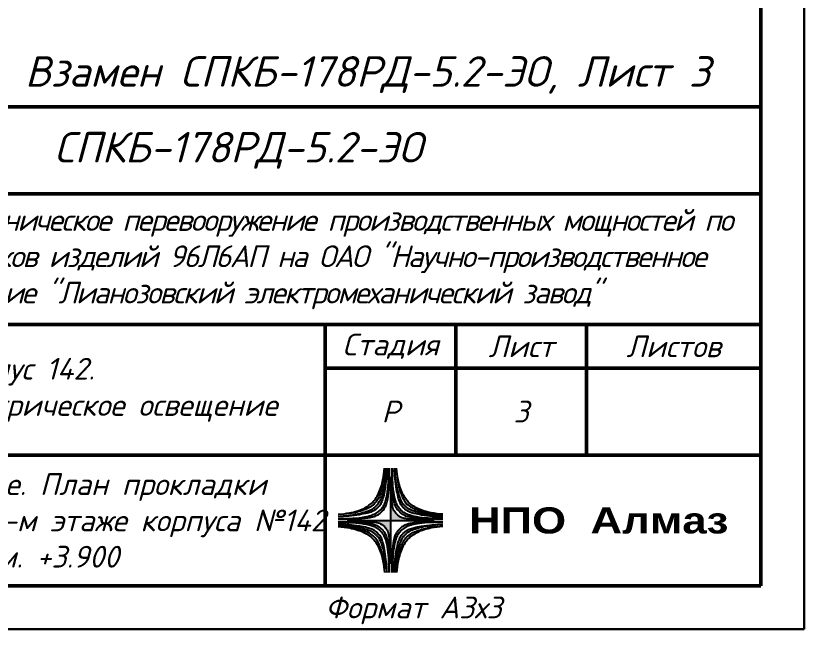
# Model space of a CAD drawing. Header units: millimetres. Extents: x 0 to 1286, y 0 to 420.
# Drawn here: x 800.5 to 891, y 0 to 70.5 of the extents above; entities that cross this region are included whole.
import ezdxf
from ezdxf.enums import TextEntityAlignment as Align

# ---------------------------------------------------------------- set-up
doc = ezdxf.new("R2010")
doc.units = ezdxf.units.MM
doc.layers.add('Рамка', color=7, linetype='Continuous')
doc.layers.add('СПКБ-0000-000-ЭО#000$0$Рамка', color=7, linetype='Continuous')
doc.styles.add('2.5', font='isocpeui.ttf')
doc.styles.add('3.5', font='isocpeui.ttf', dxfattribs={"height": 3.5})
doc.styles.add('СПКБ-0000-000-ЭО#000$0$2.5', font='isocpeui.ttf', dxfattribs={"height": 2.5})
doc.styles.add('СПКБ-0000-000-ЭО#000$0$3.5', font='isocpeui.ttf', dxfattribs={"height": 3.5})
doc.styles.add('СПКБ-0000-000-ЭО#000$0$Логотип', font='', dxfattribs={"width": 1.2, "height": 3})
doc.styles.get('СПКБ-0000-000-ЭО#000$0$Логотип').set_extended_font_data('Arial', bold=True)

# ---------------------------------------------------------------- blocks, each defined once
blk = doc.blocks.new('СПКБ-0000-000-ЭО#000$0$Логотип')
at = {"layer": 'СПКБ-0000-000-ЭО#000$0$Рамка', "true_color": 0x32849c}
h = blk.add_hatch(color=145, dxfattribs=at)
h.dxf.hatch_style = 1
edge = h.paths.add_edge_path()
edge.add_spline(control_points=[(-36.5, 7.7), (-37.399, 7.716), (-38.465, 7.734), (-39.648, 7.908), (-40.044, 8.004), (-40.421, 8.119), (-40.922, 8.341), (-41.169, 8.563), (-41.31, 8.69)], knot_values=[0, 0, 0, 0, 2.692487, 3.193421, 3.582503, 3.919856, 4.390182, 5.022005, 5.022005, 5.022005, 5.022005], degree=3, periodic=0)
edge.add_spline(control_points=[(-41.31, 8.69), (-41.437, 8.831), (-41.659, 9.078), (-41.881, 9.579), (-41.996, 9.956), (-42.092, 10.352), (-42.266, 11.535), (-42.284, 12.601), (-42.3, 13.5)], knot_values=[5.022005, 5.022005, 5.022005, 5.022005, 5.653828, 6.124154, 6.461507, 6.850589, 7.351523, 10.04401, 10.04401, 10.04401, 10.04401], degree=3, periodic=0)
edge.add_line((-42.3, 13.5), (-42.35, 13.5))
edge.add_spline(control_points=[(-42.35, 13.5), (-42.346, 12.669), (-42.342, 11.576), (-42.229, 10.31), (-42.155, 9.767), (-42.049, 9.41), (-41.933, 9.109), (-41.762, 8.799), (-41.581, 8.608), (-41.489, 8.511)], knot_values=[5.180019, 5.180019, 5.180019, 5.180019, 7.669632, 8.457372, 8.993201, 9.310455, 9.571379, 9.961256, 10.360039, 10.360039, 10.360039, 10.360039], degree=3, periodic=0)
edge.add_spline(control_points=[(-41.489, 8.511), (-41.392, 8.419), (-41.201, 8.238), (-40.891, 8.067), (-40.59, 7.951), (-40.233, 7.845), (-39.69, 7.771), (-38.424, 7.658), (-37.331, 7.654), (-36.5, 7.65)], knot_values=[0, 0, 0, 0, 0.398783, 0.788659, 1.049584, 1.366838, 1.902667, 2.690407, 5.180019, 5.180019, 5.180019, 5.180019], degree=3, periodic=0)
edge.add_line((-36.5, 7.65), (-36.5, 7.7))
edge = h.paths.add_edge_path()
edge.add_spline(control_points=[(-36.5, 7.955), (-36.881, 7.99), (-37.624, 8.057), (-38.671, 8.227), (-39.587, 8.473), (-40.167, 8.664), (-40.605, 8.935), (-40.761, 9.083), (-40.841, 9.159)], knot_values=[0, 0, 0, 0, 1.145025, 2.238234, 3.194043, 3.922231, 4.24306, 4.580655, 4.580655, 4.580655, 4.580655], degree=3, periodic=0)
edge.add_spline(control_points=[(-40.841, 9.159), (-40.917, 9.239), (-41.065, 9.395), (-41.336, 9.833), (-41.527, 10.413), (-41.773, 11.329), (-41.943, 12.376), (-42.01, 13.119), (-42.045, 13.5)], knot_values=[4.580655, 4.580655, 4.580655, 4.580655, 4.91825, 5.239079, 5.967266, 6.923076, 8.016285, 9.16131, 9.16131, 9.16131, 9.16131], degree=3, periodic=0)
edge.add_line((-42.045, 13.5), (-42.097, 13.5))
edge.add_spline(control_points=[(-42.097, 13.5), (-42.07, 13.091), (-42.017, 12.272), (-41.87, 11.164), (-41.697, 10.278), (-41.516, 9.677), (-41.301, 9.258), (-41.114, 9.06), (-41.03, 8.97)], knot_values=[0, 0, 0, 0, 1.229285, 2.458396, 3.36183, 3.915168, 4.366692, 4.737194, 4.737194, 4.737194, 4.737194], degree=3, periodic=0)
edge.add_spline(control_points=[(-41.03, 8.97), (-40.94, 8.886), (-40.742, 8.699), (-40.323, 8.484), (-39.722, 8.303), (-38.836, 8.13), (-37.728, 7.983), (-36.909, 7.93), (-36.5, 7.903)], knot_values=[4.737194, 4.737194, 4.737194, 4.737194, 5.107697, 5.559221, 6.112559, 7.015993, 8.245104, 9.474389, 9.474389, 9.474389, 9.474389], degree=3, periodic=0)
edge.add_line((-36.5, 7.903), (-36.5, 7.955))
edge = h.paths.add_edge_path(flags=17)
edge.add_spline(control_points=[(-36.5, 8.2), (-36.943, 8.242), (-37.666, 8.312), (-38.651, 8.567), (-39.375, 8.832), (-40.003, 9.199), (-40.3, 9.454), (-40.432, 9.568)], knot_values=[0, 0, 0, 0, 1.336829, 2.180694, 3.019456, 3.69807, 4.239508, 4.239508, 4.239508, 4.239508], degree=3, periodic=0)
edge.add_spline(control_points=[(-40.432, 9.568), (-40.546, 9.7), (-40.801, 9.997), (-41.168, 10.625), (-41.433, 11.349), (-41.688, 12.334), (-41.758, 13.057), (-41.8, 13.5)], knot_values=[4.239508, 4.239508, 4.239508, 4.239508, 4.780945, 5.45956, 6.298322, 7.142187, 8.479016, 8.479016, 8.479016, 8.479016], degree=3, periodic=0)
edge.add_line((-41.8, 13.5), (-41.85, 13.5))
edge.add_spline(control_points=[(-41.85, 13.5), (-41.813, 13.048), (-41.753, 12.317), (-41.554, 11.338), (-41.318, 10.578), (-41.074, 9.923), (-40.767, 9.559), (-40.618, 9.382)], knot_values=[0, 0, 0, 0, 1.355624, 2.193002, 3.013267, 3.71156, 4.372517, 4.372517, 4.372517, 4.372517], degree=3, periodic=0)
edge.add_spline(control_points=[(-40.618, 9.382), (-40.441, 9.233), (-40.077, 8.926), (-39.422, 8.682), (-38.662, 8.446), (-37.683, 8.247), (-36.952, 8.187), (-36.5, 8.15)], knot_values=[4.372517, 4.372517, 4.372517, 4.372517, 5.033475, 5.731768, 6.552033, 7.389411, 8.745035, 8.745035, 8.745035, 8.745035], degree=3, periodic=0)
edge.add_line((-36.5, 8.15), (-36.5, 8.2))
edge = h.paths.add_edge_path()
edge.add_spline(control_points=[(-41.31, 6.31), (-41.169, 6.437), (-40.922, 6.659), (-40.421, 6.881), (-40.044, 6.996), (-39.648, 7.092), (-38.465, 7.266), (-37.399, 7.284), (-36.5, 7.3)], knot_values=[0, 0, 0, 0, 0.631823, 1.102149, 1.439502, 1.828584, 2.329518, 5.022005, 5.022005, 5.022005, 5.022005], degree=3, periodic=0)
edge.add_line((-36.5, 7.3), (-36.5, 7.35))
edge.add_spline(control_points=[(-36.5, 7.35), (-37.331, 7.346), (-38.424, 7.342), (-39.69, 7.229), (-40.233, 7.155), (-40.59, 7.049), (-40.891, 6.933), (-41.201, 6.762), (-41.392, 6.581), (-41.489, 6.489)], knot_values=[0, 0, 0, 0, 2.489612, 3.277353, 3.813181, 4.130435, 4.39136, 4.781236, 5.180019, 5.180019, 5.180019, 5.180019], degree=3, periodic=0)
edge.add_spline(control_points=[(-41.489, 6.489), (-41.581, 6.392), (-41.762, 6.201), (-41.933, 5.891), (-42.049, 5.59), (-42.155, 5.233), (-42.229, 4.69), (-42.342, 3.424), (-42.346, 2.331), (-42.35, 1.5)], knot_values=[5.180019, 5.180019, 5.180019, 5.180019, 5.578802, 5.968679, 6.229603, 6.546857, 7.082686, 7.870426, 10.360039, 10.360039, 10.360039, 10.360039], degree=3, periodic=0)
edge.add_line((-42.35, 1.5), (-42.3, 1.5))
edge.add_spline(control_points=[(-42.3, 1.5), (-42.284, 2.399), (-42.266, 3.465), (-42.092, 4.648), (-41.996, 5.044), (-41.881, 5.421), (-41.659, 5.922), (-41.437, 6.169), (-41.31, 6.31)], knot_values=[5.022005, 5.022005, 5.022005, 5.022005, 7.714492, 8.215426, 8.604508, 8.941862, 9.412188, 10.04401, 10.04401, 10.04401, 10.04401], degree=3, periodic=0)
edge = h.paths.add_edge_path()
edge.add_spline(control_points=[(-40.841, 5.841), (-40.761, 5.917), (-40.605, 6.065), (-40.167, 6.336), (-39.587, 6.527), (-38.671, 6.773), (-37.624, 6.943), (-36.881, 7.01), (-36.5, 7.045)], knot_values=[0, 0, 0, 0, 0.337595, 0.658424, 1.386611, 2.342421, 3.43563, 4.580655, 4.580655, 4.580655, 4.580655], degree=3, periodic=0)
edge.add_line((-36.5, 7.045), (-36.5, 7.097))
edge.add_spline(control_points=[(-36.5, 7.097), (-36.909, 7.07), (-37.728, 7.017), (-38.836, 6.87), (-39.722, 6.697), (-40.323, 6.516), (-40.742, 6.301), (-40.94, 6.114), (-41.03, 6.03)], knot_values=[4.737194, 4.737194, 4.737194, 4.737194, 5.96648, 7.195591, 8.099025, 8.652362, 9.103886, 9.474389, 9.474389, 9.474389, 9.474389], degree=3, periodic=0)
edge.add_spline(control_points=[(-41.03, 6.03), (-41.114, 5.94), (-41.301, 5.742), (-41.516, 5.323), (-41.697, 4.722), (-41.87, 3.836), (-42.017, 2.728), (-42.07, 1.909), (-42.097, 1.5)], knot_values=[0, 0, 0, 0, 0.370503, 0.822027, 1.375364, 2.278798, 3.507909, 4.737194, 4.737194, 4.737194, 4.737194], degree=3, periodic=0)
edge.add_line((-42.097, 1.5), (-42.045, 1.5))
edge.add_spline(control_points=[(-42.045, 1.5), (-42.01, 1.881), (-41.943, 2.624), (-41.773, 3.671), (-41.527, 4.587), (-41.336, 5.167), (-41.065, 5.605), (-40.917, 5.761), (-40.841, 5.841)], knot_values=[4.580655, 4.580655, 4.580655, 4.580655, 5.72568, 6.818889, 7.774698, 8.502886, 8.823715, 9.16131, 9.16131, 9.16131, 9.16131], degree=3, periodic=0)
edge = h.paths.add_edge_path(flags=17)
edge.add_spline(control_points=[(-40.432, 5.432), (-40.3, 5.546), (-40.003, 5.801), (-39.375, 6.168), (-38.651, 6.433), (-37.666, 6.688), (-36.943, 6.758), (-36.5, 6.8)], knot_values=[0, 0, 0, 0, 0.541437, 1.220052, 2.058814, 2.902679, 4.239508, 4.239508, 4.239508, 4.239508], degree=3, periodic=0)
edge.add_line((-36.5, 6.8), (-36.5, 6.85))
edge.add_spline(control_points=[(-36.5, 6.85), (-36.952, 6.813), (-37.683, 6.753), (-38.662, 6.554), (-39.422, 6.318), (-40.077, 6.074), (-40.441, 5.767), (-40.618, 5.618)], knot_values=[4.372517, 4.372517, 4.372517, 4.372517, 5.728142, 6.565519, 7.385784, 8.084077, 8.745035, 8.745035, 8.745035, 8.745035], degree=3, periodic=0)
edge.add_spline(control_points=[(-40.618, 5.618), (-40.767, 5.441), (-41.074, 5.077), (-41.318, 4.422), (-41.554, 3.662), (-41.753, 2.683), (-41.813, 1.952), (-41.85, 1.5)], knot_values=[0, 0, 0, 0, 0.660958, 1.359251, 2.179516, 3.016893, 4.372517, 4.372517, 4.372517, 4.372517], degree=3, periodic=0)
edge.add_line((-41.85, 1.5), (-41.8, 1.5))
edge.add_spline(control_points=[(-41.8, 1.5), (-41.758, 1.943), (-41.688, 2.666), (-41.433, 3.651), (-41.168, 4.375), (-40.801, 5.003), (-40.546, 5.3), (-40.432, 5.432)], knot_values=[4.239508, 4.239508, 4.239508, 4.239508, 5.576337, 6.420202, 7.258963, 7.937578, 8.479016, 8.479016, 8.479016, 8.479016], degree=3, periodic=0)
edge = h.paths.add_edge_path()
edge.add_spline(control_points=[(-42.65, 1.5), (-42.654, 2.331), (-42.658, 3.424), (-42.771, 4.69), (-42.845, 5.233), (-42.951, 5.59), (-43.067, 5.891), (-43.238, 6.201), (-43.419, 6.392), (-43.511, 6.489)], knot_values=[5.180019, 5.180019, 5.180019, 5.180019, 7.669632, 8.457372, 8.993201, 9.310455, 9.571379, 9.961256, 10.360039, 10.360039, 10.360039, 10.360039], degree=3, periodic=0)
edge.add_spline(control_points=[(-43.511, 6.489), (-43.608, 6.581), (-43.799, 6.762), (-44.109, 6.933), (-44.41, 7.049), (-44.767, 7.155), (-45.31, 7.229), (-46.576, 7.342), (-47.669, 7.346), (-48.5, 7.35)], knot_values=[0, 0, 0, 0, 0.398783, 0.788659, 1.049584, 1.366838, 1.902667, 2.690407, 5.180019, 5.180019, 5.180019, 5.180019], degree=3, periodic=0)
edge.add_line((-48.5, 7.35), (-48.5, 7.3))
edge.add_spline(control_points=[(-48.5, 7.3), (-47.601, 7.284), (-46.535, 7.266), (-45.352, 7.092), (-44.956, 6.996), (-44.579, 6.881), (-44.078, 6.659), (-43.831, 6.437), (-43.69, 6.31)], knot_values=[0, 0, 0, 0, 2.692487, 3.193421, 3.582503, 3.919856, 4.390182, 5.022005, 5.022005, 5.022005, 5.022005], degree=3, periodic=0)
edge.add_spline(control_points=[(-43.69, 6.31), (-43.563, 6.169), (-43.341, 5.922), (-43.119, 5.421), (-43.004, 5.044), (-42.908, 4.648), (-42.734, 3.465), (-42.716, 2.399), (-42.7, 1.5)], knot_values=[5.022005, 5.022005, 5.022005, 5.022005, 5.653828, 6.124154, 6.461507, 6.850589, 7.351523, 10.04401, 10.04401, 10.04401, 10.04401], degree=3, periodic=0)
edge.add_line((-42.7, 1.5), (-42.65, 1.5))
edge = h.paths.add_edge_path(flags=17)
edge.add_spline(control_points=[(-42.903, 1.5), (-42.93, 1.909), (-42.983, 2.728), (-43.13, 3.836), (-43.303, 4.722), (-43.484, 5.323), (-43.699, 5.742), (-43.886, 5.94), (-43.97, 6.03)], knot_values=[0, 0, 0, 0, 1.229285, 2.458396, 3.36183, 3.915168, 4.366692, 4.737194, 4.737194, 4.737194, 4.737194], degree=3, periodic=0)
edge.add_spline(control_points=[(-43.97, 6.03), (-44.06, 6.114), (-44.258, 6.301), (-44.677, 6.516), (-45.278, 6.697), (-46.164, 6.87), (-47.272, 7.017), (-48.091, 7.07), (-48.5, 7.097)], knot_values=[4.737194, 4.737194, 4.737194, 4.737194, 5.107697, 5.559221, 6.112559, 7.015993, 8.245104, 9.474389, 9.474389, 9.474389, 9.474389], degree=3, periodic=0)
edge.add_line((-48.5, 7.097), (-48.5, 7.045))
edge.add_spline(control_points=[(-48.5, 7.045), (-48.119, 7.01), (-47.376, 6.943), (-46.329, 6.773), (-45.413, 6.527), (-44.833, 6.336), (-44.395, 6.065), (-44.239, 5.917), (-44.159, 5.841)], knot_values=[0, 0, 0, 0, 1.145025, 2.238234, 3.194043, 3.922231, 4.24306, 4.580655, 4.580655, 4.580655, 4.580655], degree=3, periodic=0)
edge.add_spline(control_points=[(-44.159, 5.841), (-44.083, 5.761), (-43.935, 5.605), (-43.664, 5.167), (-43.473, 4.587), (-43.227, 3.671), (-43.057, 2.624), (-42.99, 1.881), (-42.955, 1.5)], knot_values=[4.580655, 4.580655, 4.580655, 4.580655, 4.91825, 5.239079, 5.967266, 6.923076, 8.016285, 9.16131, 9.16131, 9.16131, 9.16131], degree=3, periodic=0)
edge.add_line((-42.955, 1.5), (-42.903, 1.5))
edge = h.paths.add_edge_path()
edge.add_spline(control_points=[(-44.382, 5.618), (-44.559, 5.767), (-44.923, 6.074), (-45.578, 6.318), (-46.338, 6.554), (-47.317, 6.753), (-48.048, 6.813), (-48.5, 6.85)], knot_values=[4.372517, 4.372517, 4.372517, 4.372517, 5.033475, 5.731768, 6.552033, 7.389411, 8.745035, 8.745035, 8.745035, 8.745035], degree=3, periodic=0)
edge.add_line((-48.5, 6.85), (-48.5, 6.8))
edge.add_spline(control_points=[(-48.5, 6.8), (-48.057, 6.758), (-47.334, 6.688), (-46.349, 6.433), (-45.625, 6.168), (-44.997, 5.801), (-44.7, 5.546), (-44.568, 5.432)], knot_values=[0, 0, 0, 0, 1.336829, 2.180694, 3.019456, 3.69807, 4.239508, 4.239508, 4.239508, 4.239508], degree=3, periodic=0)
edge.add_spline(control_points=[(-44.568, 5.432), (-44.454, 5.3), (-44.199, 5.003), (-43.832, 4.375), (-43.567, 3.651), (-43.312, 2.666), (-43.242, 1.943), (-43.2, 1.5)], knot_values=[4.239508, 4.239508, 4.239508, 4.239508, 4.780945, 5.45956, 6.298322, 7.142187, 8.479016, 8.479016, 8.479016, 8.479016], degree=3, periodic=0)
edge.add_line((-43.2, 1.5), (-43.15, 1.5))
edge.add_spline(control_points=[(-43.15, 1.5), (-43.187, 1.952), (-43.247, 2.683), (-43.446, 3.662), (-43.682, 4.422), (-43.926, 5.077), (-44.233, 5.441), (-44.382, 5.618)], knot_values=[0, 0, 0, 0, 1.355624, 2.193002, 3.013267, 3.71156, 4.372517, 4.372517, 4.372517, 4.372517], degree=3, periodic=0)
edge = h.paths.add_edge_path()
edge.add_spline(control_points=[(-43.511, 8.511), (-43.419, 8.608), (-43.238, 8.799), (-43.067, 9.109), (-42.951, 9.41), (-42.845, 9.767), (-42.771, 10.31), (-42.658, 11.576), (-42.654, 12.669), (-42.65, 13.5)], knot_values=[5.180019, 5.180019, 5.180019, 5.180019, 5.578802, 5.968679, 6.229603, 6.546857, 7.082686, 7.870426, 10.360039, 10.360039, 10.360039, 10.360039], degree=3, periodic=0)
edge.add_line((-42.65, 13.5), (-42.7, 13.5))
edge.add_spline(control_points=[(-42.7, 13.5), (-42.716, 12.601), (-42.734, 11.535), (-42.908, 10.352), (-43.004, 9.956), (-43.119, 9.579), (-43.341, 9.078), (-43.563, 8.831), (-43.69, 8.69)], knot_values=[5.022005, 5.022005, 5.022005, 5.022005, 7.714492, 8.215426, 8.604508, 8.941862, 9.412188, 10.04401, 10.04401, 10.04401, 10.04401], degree=3, periodic=0)
edge.add_spline(control_points=[(-43.69, 8.69), (-43.831, 8.563), (-44.078, 8.341), (-44.579, 8.119), (-44.956, 8.004), (-45.352, 7.908), (-46.535, 7.734), (-47.601, 7.716), (-48.5, 7.7)], knot_values=[0, 0, 0, 0, 0.631823, 1.102149, 1.439502, 1.828584, 2.329518, 5.022005, 5.022005, 5.022005, 5.022005], degree=3, periodic=0)
edge.add_line((-48.5, 7.7), (-48.5, 7.65))
edge.add_spline(control_points=[(-48.5, 7.65), (-47.669, 7.654), (-46.576, 7.658), (-45.31, 7.771), (-44.767, 7.845), (-44.41, 7.951), (-44.109, 8.067), (-43.799, 8.238), (-43.608, 8.419), (-43.511, 8.511)], knot_values=[0, 0, 0, 0, 2.489612, 3.277353, 3.813181, 4.130435, 4.39136, 4.781236, 5.180019, 5.180019, 5.180019, 5.180019], degree=3, periodic=0)
edge = h.paths.add_edge_path(flags=17)
edge.add_spline(control_points=[(-43.97, 8.97), (-43.886, 9.06), (-43.699, 9.258), (-43.484, 9.677), (-43.303, 10.278), (-43.13, 11.164), (-42.983, 12.272), (-42.93, 13.091), (-42.903, 13.5)], knot_values=[0, 0, 0, 0, 0.370503, 0.822027, 1.375364, 2.278798, 3.507909, 4.737194, 4.737194, 4.737194, 4.737194], degree=3, periodic=0)
edge.add_line((-42.903, 13.5), (-42.955, 13.5))
edge.add_spline(control_points=[(-42.955, 13.5), (-42.99, 13.119), (-43.057, 12.376), (-43.227, 11.329), (-43.473, 10.413), (-43.664, 9.833), (-43.935, 9.395), (-44.083, 9.239), (-44.159, 9.159)], knot_values=[4.580655, 4.580655, 4.580655, 4.580655, 5.72568, 6.818889, 7.774698, 8.502886, 8.823715, 9.16131, 9.16131, 9.16131, 9.16131], degree=3, periodic=0)
edge.add_spline(control_points=[(-44.159, 9.159), (-44.239, 9.083), (-44.395, 8.935), (-44.833, 8.664), (-45.413, 8.473), (-46.329, 8.227), (-47.376, 8.057), (-48.119, 7.99), (-48.5, 7.955)], knot_values=[0, 0, 0, 0, 0.337595, 0.658424, 1.386611, 2.342421, 3.43563, 4.580655, 4.580655, 4.580655, 4.580655], degree=3, periodic=0)
edge.add_line((-48.5, 7.955), (-48.5, 7.903))
edge.add_spline(control_points=[(-48.5, 7.903), (-48.091, 7.93), (-47.272, 7.983), (-46.164, 8.13), (-45.278, 8.303), (-44.677, 8.484), (-44.258, 8.699), (-44.06, 8.886), (-43.97, 8.97)], knot_values=[4.737194, 4.737194, 4.737194, 4.737194, 5.96648, 7.195591, 8.099025, 8.652362, 9.103886, 9.474389, 9.474389, 9.474389, 9.474389], degree=3, periodic=0)
edge = h.paths.add_edge_path()
edge.add_spline(control_points=[(-44.382, 9.382), (-44.233, 9.559), (-43.926, 9.923), (-43.682, 10.578), (-43.446, 11.338), (-43.247, 12.317), (-43.187, 13.048), (-43.15, 13.5)], knot_values=[0, 0, 0, 0, 0.660958, 1.359251, 2.179516, 3.016893, 4.372517, 4.372517, 4.372517, 4.372517], degree=3, periodic=0)
edge.add_line((-43.15, 13.5), (-43.2, 13.5))
edge.add_spline(control_points=[(-43.2, 13.5), (-43.242, 13.057), (-43.312, 12.334), (-43.567, 11.349), (-43.832, 10.625), (-44.199, 9.997), (-44.454, 9.7), (-44.568, 9.568)], knot_values=[4.239508, 4.239508, 4.239508, 4.239508, 5.576337, 6.420202, 7.258963, 7.937578, 8.479016, 8.479016, 8.479016, 8.479016], degree=3, periodic=0)
edge.add_spline(control_points=[(-44.568, 9.568), (-44.7, 9.454), (-44.997, 9.199), (-45.625, 8.832), (-46.349, 8.567), (-47.334, 8.312), (-48.057, 8.242), (-48.5, 8.2)], knot_values=[0, 0, 0, 0, 0.541437, 1.220052, 2.058814, 2.902679, 4.239508, 4.239508, 4.239508, 4.239508], degree=3, periodic=0)
edge.add_line((-48.5, 8.2), (-48.5, 8.15))
edge.add_spline(control_points=[(-48.5, 8.15), (-48.048, 8.187), (-47.317, 8.247), (-46.338, 8.446), (-45.578, 8.682), (-44.923, 8.926), (-44.559, 9.233), (-44.382, 9.382)], knot_values=[4.372517, 4.372517, 4.372517, 4.372517, 5.728142, 6.565519, 7.385784, 8.084077, 8.745035, 8.745035, 8.745035, 8.745035], degree=3, periodic=0)
edge = h.paths.add_edge_path()
edge.add_spline(control_points=[(-37.5, 7.5), (-38.471, 7.527), (-39.526, 7.58), (-40.872, 7.705), (-41.31, 7.824), (-41.626, 8.058), (-41.784, 8.216)], knot_values=[0, 0, 0, 0, 2.915049, 3.453492, 3.764387, 4.43184, 4.43184, 4.43184, 4.43184], degree=3, periodic=0)
edge.add_spline(control_points=[(-41.784, 8.216), (-41.942, 8.374), (-42.176, 8.69), (-42.295, 9.128), (-42.42, 10.474), (-42.473, 11.529), (-42.5, 12.5)], knot_values=[4.43184, 4.43184, 4.43184, 4.43184, 5.099294, 5.410189, 5.948632, 8.863681, 8.863681, 8.863681, 8.863681], degree=3, periodic=0)
edge.add_line((-42.5, 12.5), (-42.5, 7.5))
edge.add_line((-42.5, 7.5), (-37.5, 7.5))
edge = h.paths.add_edge_path()
edge.add_line((-42.5, 7.5), (-47.5, 7.5))
edge.add_spline(control_points=[(-47.5, 7.5), (-46.529, 7.473), (-45.474, 7.42), (-44.128, 7.295), (-43.69, 7.176), (-43.374, 6.942), (-43.216, 6.784)], knot_values=[0, 0, 0, 0, 2.915049, 3.453492, 3.764387, 4.43184, 4.43184, 4.43184, 4.43184], degree=3, periodic=0)
edge.add_spline(control_points=[(-43.216, 6.784), (-43.058, 6.626), (-42.824, 6.31), (-42.705, 5.872), (-42.58, 4.526), (-42.527, 3.471), (-42.5, 2.5)], knot_values=[4.43184, 4.43184, 4.43184, 4.43184, 5.099294, 5.410189, 5.948632, 8.863681, 8.863681, 8.863681, 8.863681], degree=3, periodic=0)
edge.add_line((-42.5, 2.5), (-42.5, 7.5))
at = {"layer": 'Defpoints', "color": 145, "true_color": 0x32849c}
for points in [[(-42.5, 12.5), (-42.5, 2.5)], [(-47.5, 7.5), (-37.5, 7.5)]]:
    blk.add_lwpolyline(points, dxfattribs=at)
for points, knots in [([(-48.5, 7.65), (-47.669, 7.654), (-46.576, 7.658), (-45.31, 7.771), (-44.767, 7.845), (-44.41, 7.951), (-44.109, 8.067), (-43.799, 8.238), (-43.608, 8.419), (-43.511, 8.511), (-43.419, 8.608), (-43.238, 8.799), (-43.067, 9.109), (-42.951, 9.41), (-42.845, 9.767), (-42.771, 10.31), (-42.658, 11.576), (-42.654, 12.669), (-42.65, 13.5)], [0, 0, 0, 0, 2.489612, 3.277353, 3.813181, 4.130435, 4.39136, 4.781236, 5.180019, 5.180019, 5.180019, 5.578802, 5.968679, 6.229603, 6.546857, 7.082686, 7.870426, 10.360039, 10.360039, 10.360039, 10.360039]), ([(-48.5, 7.7), (-47.601, 7.716), (-46.535, 7.734), (-45.352, 7.908), (-44.956, 8.004), (-44.579, 8.119), (-44.078, 8.341), (-43.831, 8.563), (-43.69, 8.69), (-43.563, 8.831), (-43.341, 9.078), (-43.119, 9.579), (-43.004, 9.956), (-42.908, 10.352), (-42.734, 11.535), (-42.716, 12.601), (-42.7, 13.5)], [0, 0, 0, 0, 2.692487, 3.193421, 3.582503, 3.919856, 4.390182, 5.022005, 5.022005, 5.022005, 5.653828, 6.124154, 6.461507, 6.850589, 7.351523, 10.04401, 10.04401, 10.04401, 10.04401]), ([(-42.903, 13.5), (-42.93, 13.091), (-42.983, 12.272), (-43.13, 11.164), (-43.303, 10.278), (-43.484, 9.677), (-43.699, 9.258), (-43.886, 9.06), (-43.97, 8.97), (-44.06, 8.886), (-44.258, 8.699), (-44.677, 8.484), (-45.278, 8.303), (-46.164, 8.13), (-47.272, 7.983), (-48.091, 7.93), (-48.5, 7.903)], [0, 0, 0, 0, 1.229285, 2.458396, 3.36183, 3.915168, 4.366692, 4.737194, 4.737194, 4.737194, 5.107697, 5.559221, 6.112559, 7.015993, 8.245104, 9.474389, 9.474389, 9.474389, 9.474389]), ([(-48.5, 7.955), (-48.119, 7.99), (-47.376, 8.057), (-46.329, 8.227), (-45.413, 8.473), (-44.833, 8.664), (-44.395, 8.935), (-44.239, 9.083), (-44.159, 9.159), (-44.083, 9.239), (-43.935, 9.395), (-43.664, 9.833), (-43.473, 10.413), (-43.227, 11.329), (-43.057, 12.376), (-42.99, 13.119), (-42.955, 13.5)], [0, 0, 0, 0, 1.145025, 2.238234, 3.194043, 3.922231, 4.24306, 4.580655, 4.580655, 4.580655, 4.91825, 5.239079, 5.967266, 6.923076, 8.016285, 9.16131, 9.16131, 9.16131, 9.16131]), ([(-43.15, 13.5), (-43.187, 13.048), (-43.247, 12.317), (-43.446, 11.338), (-43.682, 10.578), (-43.926, 9.923), (-44.233, 9.559), (-44.382, 9.382), (-44.559, 9.233), (-44.923, 8.926), (-45.578, 8.682), (-46.338, 8.446), (-47.317, 8.247), (-48.048, 8.187), (-48.5, 8.15)], [0, 0, 0, 0, 1.355624, 2.193002, 3.013267, 3.71156, 4.372517, 4.372517, 4.372517, 5.033475, 5.731768, 6.552033, 7.389411, 8.745035, 8.745035, 8.745035, 8.745035]), ([(-48.5, 8.2), (-48.057, 8.242), (-47.334, 8.312), (-46.349, 8.567), (-45.625, 8.832), (-44.997, 9.199), (-44.7, 9.454), (-44.568, 9.568), (-44.454, 9.7), (-44.199, 9.997), (-43.832, 10.625), (-43.567, 11.349), (-43.312, 12.334), (-43.242, 13.057), (-43.2, 13.5)], [0, 0, 0, 0, 1.336829, 2.180694, 3.019456, 3.69807, 4.239508, 4.239508, 4.239508, 4.780945, 5.45956, 6.298322, 7.142187, 8.479016, 8.479016, 8.479016, 8.479016]), ([(-36.5, 7.65), (-37.331, 7.654), (-38.424, 7.658), (-39.69, 7.771), (-40.233, 7.845), (-40.59, 7.951), (-40.891, 8.067), (-41.201, 8.238), (-41.392, 8.419), (-41.489, 8.511), (-41.581, 8.608), (-41.762, 8.799), (-41.933, 9.109), (-42.049, 9.41), (-42.155, 9.767), (-42.229, 10.31), (-42.342, 11.576), (-42.346, 12.669), (-42.35, 13.5)], [0, 0, 0, 0, 2.489612, 3.277353, 3.813181, 4.130435, 4.39136, 4.781236, 5.180019, 5.180019, 5.180019, 5.578802, 5.968679, 6.229603, 6.546857, 7.082686, 7.870426, 10.360039, 10.360039, 10.360039, 10.360039]), ([(-36.5, 7.7), (-37.399, 7.716), (-38.465, 7.734), (-39.648, 7.908), (-40.044, 8.004), (-40.421, 8.119), (-40.922, 8.341), (-41.169, 8.563), (-41.31, 8.69), (-41.437, 8.831), (-41.659, 9.078), (-41.881, 9.579), (-41.996, 9.956), (-42.092, 10.352), (-42.266, 11.535), (-42.284, 12.601), (-42.3, 13.5)], [0, 0, 0, 0, 2.692487, 3.193421, 3.582503, 3.919856, 4.390182, 5.022005, 5.022005, 5.022005, 5.653828, 6.124154, 6.461507, 6.850589, 7.351523, 10.04401, 10.04401, 10.04401, 10.04401]), ([(-42.097, 13.5), (-42.07, 13.091), (-42.017, 12.272), (-41.87, 11.164), (-41.697, 10.278), (-41.516, 9.677), (-41.301, 9.258), (-41.114, 9.06), (-41.03, 8.97), (-40.94, 8.886), (-40.742, 8.699), (-40.323, 8.484), (-39.722, 8.303), (-38.836, 8.13), (-37.728, 7.983), (-36.909, 7.93), (-36.5, 7.903)], [0, 0, 0, 0, 1.229285, 2.458396, 3.36183, 3.915168, 4.366692, 4.737194, 4.737194, 4.737194, 5.107697, 5.559221, 6.112559, 7.015993, 8.245104, 9.474389, 9.474389, 9.474389, 9.474389]), ([(-36.5, 7.955), (-36.881, 7.99), (-37.624, 8.057), (-38.671, 8.227), (-39.587, 8.473), (-40.167, 8.664), (-40.605, 8.935), (-40.761, 9.083), (-40.841, 9.159), (-40.917, 9.239), (-41.065, 9.395), (-41.336, 9.833), (-41.527, 10.413), (-41.773, 11.329), (-41.943, 12.376), (-42.01, 13.119), (-42.045, 13.5)], [0, 0, 0, 0, 1.145025, 2.238234, 3.194043, 3.922231, 4.24306, 4.580655, 4.580655, 4.580655, 4.91825, 5.239079, 5.967266, 6.923076, 8.016285, 9.16131, 9.16131, 9.16131, 9.16131]), ([(-41.85, 13.5), (-41.813, 13.048), (-41.753, 12.317), (-41.554, 11.338), (-41.318, 10.578), (-41.074, 9.923), (-40.767, 9.559), (-40.618, 9.382), (-40.441, 9.233), (-40.077, 8.926), (-39.422, 8.682), (-38.662, 8.446), (-37.683, 8.247), (-36.952, 8.187), (-36.5, 8.15)], [0, 0, 0, 0, 1.355624, 2.193002, 3.013267, 3.71156, 4.372517, 4.372517, 4.372517, 5.033475, 5.731768, 6.552033, 7.389411, 8.745035, 8.745035, 8.745035, 8.745035]), ([(-36.5, 8.2), (-36.943, 8.242), (-37.666, 8.312), (-38.651, 8.567), (-39.375, 8.832), (-40.003, 9.199), (-40.3, 9.454), (-40.432, 9.568), (-40.546, 9.7), (-40.801, 9.997), (-41.168, 10.625), (-41.433, 11.349), (-41.688, 12.334), (-41.758, 13.057), (-41.8, 13.5)], [0, 0, 0, 0, 1.336829, 2.180694, 3.019456, 3.69807, 4.239508, 4.239508, 4.239508, 4.780945, 5.45956, 6.298322, 7.142187, 8.479016, 8.479016, 8.479016, 8.479016]), ([(-37.5, 7.5), (-38.471, 7.527), (-39.526, 7.58), (-40.872, 7.705), (-41.31, 7.824), (-41.626, 8.058), (-41.784, 8.216), (-41.942, 8.374), (-42.176, 8.69), (-42.295, 9.128), (-42.42, 10.474), (-42.473, 11.529), (-42.5, 12.5)], [0, 0, 0, 0, 2.915049, 3.453492, 3.764387, 4.43184, 4.43184, 4.43184, 5.099294, 5.410189, 5.948632, 8.863681, 8.863681, 8.863681, 8.863681]), ([(-48.5, 7.35), (-47.669, 7.346), (-46.576, 7.342), (-45.31, 7.229), (-44.767, 7.155), (-44.41, 7.049), (-44.109, 6.933), (-43.799, 6.762), (-43.608, 6.581), (-43.511, 6.489), (-43.419, 6.392), (-43.238, 6.201), (-43.067, 5.891), (-42.951, 5.59), (-42.845, 5.233), (-42.771, 4.69), (-42.658, 3.424), (-42.654, 2.331), (-42.65, 1.5)], [0, 0, 0, 0, 2.489612, 3.277353, 3.813181, 4.130435, 4.39136, 4.781236, 5.180019, 5.180019, 5.180019, 5.578802, 5.968679, 6.229603, 6.546857, 7.082686, 7.870426, 10.360039, 10.360039, 10.360039, 10.360039]), ([(-48.5, 7.3), (-47.601, 7.284), (-46.535, 7.266), (-45.352, 7.092), (-44.956, 6.996), (-44.579, 6.881), (-44.078, 6.659), (-43.831, 6.437), (-43.69, 6.31), (-43.563, 6.169), (-43.341, 5.922), (-43.119, 5.421), (-43.004, 5.044), (-42.908, 4.648), (-42.734, 3.465), (-42.716, 2.399), (-42.7, 1.5)], [0, 0, 0, 0, 2.692487, 3.193421, 3.582503, 3.919856, 4.390182, 5.022005, 5.022005, 5.022005, 5.653828, 6.124154, 6.461507, 6.850589, 7.351523, 10.04401, 10.04401, 10.04401, 10.04401]), ([(-47.5, 7.5), (-46.529, 7.473), (-45.474, 7.42), (-44.128, 7.295), (-43.69, 7.176), (-43.374, 6.942), (-43.216, 6.784), (-43.058, 6.626), (-42.824, 6.31), (-42.705, 5.872), (-42.58, 4.526), (-42.527, 3.471), (-42.5, 2.5)], [0, 0, 0, 0, 2.915049, 3.453492, 3.764387, 4.43184, 4.43184, 4.43184, 5.099294, 5.410189, 5.948632, 8.863681, 8.863681, 8.863681, 8.863681]), ([(-36.5, 7.35), (-37.331, 7.346), (-38.424, 7.342), (-39.69, 7.229), (-40.233, 7.155), (-40.59, 7.049), (-40.891, 6.933), (-41.201, 6.762), (-41.392, 6.581), (-41.489, 6.489), (-41.581, 6.392), (-41.762, 6.201), (-41.933, 5.891), (-42.049, 5.59), (-42.155, 5.233), (-42.229, 4.69), (-42.342, 3.424), (-42.346, 2.331), (-42.35, 1.5)], [0, 0, 0, 0, 2.489612, 3.277353, 3.813181, 4.130435, 4.39136, 4.781236, 5.180019, 5.180019, 5.180019, 5.578802, 5.968679, 6.229603, 6.546857, 7.082686, 7.870426, 10.360039, 10.360039, 10.360039, 10.360039]), ([(-36.5, 7.3), (-37.399, 7.284), (-38.465, 7.266), (-39.648, 7.092), (-40.044, 6.996), (-40.421, 6.881), (-40.922, 6.659), (-41.169, 6.437), (-41.31, 6.31), (-41.437, 6.169), (-41.659, 5.922), (-41.881, 5.421), (-41.996, 5.044), (-42.092, 4.648), (-42.266, 3.465), (-42.284, 2.399), (-42.3, 1.5)], [0, 0, 0, 0, 2.692487, 3.193421, 3.582503, 3.919856, 4.390182, 5.022005, 5.022005, 5.022005, 5.653828, 6.124154, 6.461507, 6.850589, 7.351523, 10.04401, 10.04401, 10.04401, 10.04401]), ([(-42.903, 1.5), (-42.93, 1.909), (-42.983, 2.728), (-43.13, 3.836), (-43.303, 4.722), (-43.484, 5.323), (-43.699, 5.742), (-43.886, 5.94), (-43.97, 6.03), (-44.06, 6.114), (-44.258, 6.301), (-44.677, 6.516), (-45.278, 6.697), (-46.164, 6.87), (-47.272, 7.017), (-48.091, 7.07), (-48.5, 7.097)], [0, 0, 0, 0, 1.229285, 2.458396, 3.36183, 3.915168, 4.366692, 4.737194, 4.737194, 4.737194, 5.107697, 5.559221, 6.112559, 7.015993, 8.245104, 9.474389, 9.474389, 9.474389, 9.474389]), ([(-48.5, 7.045), (-48.119, 7.01), (-47.376, 6.943), (-46.329, 6.773), (-45.413, 6.527), (-44.833, 6.336), (-44.395, 6.065), (-44.239, 5.917), (-44.159, 5.841), (-44.083, 5.761), (-43.935, 5.605), (-43.664, 5.167), (-43.473, 4.587), (-43.227, 3.671), (-43.057, 2.624), (-42.99, 1.881), (-42.955, 1.5)], [0, 0, 0, 0, 1.145025, 2.238234, 3.194043, 3.922231, 4.24306, 4.580655, 4.580655, 4.580655, 4.91825, 5.239079, 5.967266, 6.923076, 8.016285, 9.16131, 9.16131, 9.16131, 9.16131]), ([(-43.15, 1.5), (-43.187, 1.952), (-43.247, 2.683), (-43.446, 3.662), (-43.682, 4.422), (-43.926, 5.077), (-44.233, 5.441), (-44.382, 5.618), (-44.559, 5.767), (-44.923, 6.074), (-45.578, 6.318), (-46.338, 6.554), (-47.317, 6.753), (-48.048, 6.813), (-48.5, 6.85)], [0, 0, 0, 0, 1.355624, 2.193002, 3.013267, 3.71156, 4.372517, 4.372517, 4.372517, 5.033475, 5.731768, 6.552033, 7.389411, 8.745035, 8.745035, 8.745035, 8.745035]), ([(-48.5, 6.8), (-48.057, 6.758), (-47.334, 6.688), (-46.349, 6.433), (-45.625, 6.168), (-44.997, 5.801), (-44.7, 5.546), (-44.568, 5.432), (-44.454, 5.3), (-44.199, 5.003), (-43.832, 4.375), (-43.567, 3.651), (-43.312, 2.666), (-43.242, 1.943), (-43.2, 1.5)], [0, 0, 0, 0, 1.336829, 2.180694, 3.019456, 3.69807, 4.239508, 4.239508, 4.239508, 4.780945, 5.45956, 6.298322, 7.142187, 8.479016, 8.479016, 8.479016, 8.479016]), ([(-42.097, 1.5), (-42.07, 1.909), (-42.017, 2.728), (-41.87, 3.836), (-41.697, 4.722), (-41.516, 5.323), (-41.301, 5.742), (-41.114, 5.94), (-41.03, 6.03), (-40.94, 6.114), (-40.742, 6.301), (-40.323, 6.516), (-39.722, 6.697), (-38.836, 6.87), (-37.728, 7.017), (-36.909, 7.07), (-36.5, 7.097)], [0, 0, 0, 0, 1.229285, 2.458396, 3.36183, 3.915168, 4.366692, 4.737194, 4.737194, 4.737194, 5.107697, 5.559221, 6.112559, 7.015993, 8.245104, 9.474389, 9.474389, 9.474389, 9.474389]), ([(-36.5, 7.045), (-36.881, 7.01), (-37.624, 6.943), (-38.671, 6.773), (-39.587, 6.527), (-40.167, 6.336), (-40.605, 6.065), (-40.761, 5.917), (-40.841, 5.841), (-40.917, 5.761), (-41.065, 5.605), (-41.336, 5.167), (-41.527, 4.587), (-41.773, 3.671), (-41.943, 2.624), (-42.01, 1.881), (-42.045, 1.5)], [0, 0, 0, 0, 1.145025, 2.238234, 3.194043, 3.922231, 4.24306, 4.580655, 4.580655, 4.580655, 4.91825, 5.239079, 5.967266, 6.923076, 8.016285, 9.16131, 9.16131, 9.16131, 9.16131]), ([(-41.85, 1.5), (-41.813, 1.952), (-41.753, 2.683), (-41.554, 3.662), (-41.318, 4.422), (-41.074, 5.077), (-40.767, 5.441), (-40.618, 5.618), (-40.441, 5.767), (-40.077, 6.074), (-39.422, 6.318), (-38.662, 6.554), (-37.683, 6.753), (-36.952, 6.813), (-36.5, 6.85)], [0, 0, 0, 0, 1.355624, 2.193002, 3.013267, 3.71156, 4.372517, 4.372517, 4.372517, 5.033475, 5.731768, 6.552033, 7.389411, 8.745035, 8.745035, 8.745035, 8.745035]), ([(-36.5, 6.8), (-36.943, 6.758), (-37.666, 6.688), (-38.651, 6.433), (-39.375, 6.168), (-40.003, 5.801), (-40.3, 5.546), (-40.432, 5.432), (-40.546, 5.3), (-40.801, 5.003), (-41.168, 4.375), (-41.433, 3.651), (-41.688, 2.666), (-41.758, 1.943), (-41.8, 1.5)], [0, 0, 0, 0, 1.336829, 2.180694, 3.019456, 3.69807, 4.239508, 4.239508, 4.239508, 4.780945, 5.45956, 6.298322, 7.142187, 8.479016, 8.479016, 8.479016, 8.479016])]:
    blk.add_open_spline(points, degree=3, knots=knots, dxfattribs=at)
at = {"layer": 'СПКБ-0000-000-ЭО#000$0$Рамка', "color": 145, "true_color": 0x32849c, "style": 'СПКБ-0000-000-ЭО#000$0$Логотип', "width": 1.2}
blk.add_text('НПО  Алмаз', height=3, dxfattribs=at).set_placement((-33.5, 7.5), align=Align.MIDDLE_LEFT)
blk = doc.blocks.new('СПКБ-0000-000-ЭО#000')
at = {"layer": 'СПКБ-0000-000-ЭО#000$0$Рамка', "lineweight": 50}
for p, q in [((0, 45), (-120, 45)), ((0, 30), (-185, 30)), ((-50, 0), (-50, 30)), ((-35, 15), (-35, 30)), ((-20, 15), (-20, 30)), ((0, 25), (-50, 25)), ((0, 15), (-120, 15))]:
    blk.add_line(p, q, dxfattribs=at)
at = {"layer": 'СПКБ-0000-000-ЭО#000$0$Рамка', "linetype": 'Continuous', "lineweight": 50}
blk.add_lwpolyline([(0, 0), (-185, 0), (-185, 55), (0, 55), (0, 0)], dxfattribs=at)
at = {"layer": 'СПКБ-0000-000-ЭО#000$0$Рамка'}
blk.add_blockref('СПКБ-0000-000-ЭО#000$0$Логотип', (0, 0), dxfattribs=at)
at = {"layer": 'СПКБ-0000-000-ЭО#000$0$Рамка', "attachment_point": 5}
for s, insert, char_height, width, style in [('СПКБ-178РД-5.2-ЭО', (-60, 50), 3.5, 119.99991, 'СПКБ-0000-000-ЭО#000$0$3.5'), ('{\\T0.9;Реконструкция и техническое перевооружение производственных мощностей по изготовлению блоков изделий 96Л6АП на ОАО "Научно-производственное объединение "Лианозовский электромеханический завод"}', (-60, 37.5), 2.5, 119.99991, 'СПКБ-0000-000-ЭО#000$0$2.5'), ('Стадия', (-42.5, 27.5), 2.5, 15, 'СПКБ-0000-000-ЭО#000$0$2.5'), ('Лист', (-27.5, 27.5), 2.5, 15, 'СПКБ-0000-000-ЭО#000$0$2.5'), ('Листов', (-10, 27.5), 2.5, 20, 'СПКБ-0000-000-ЭО#000$0$2.5'), ('Корпус 142.\\PВнутреннее электрическое освещение', (-85, 22.5), 2.5, 69.99991, 'СПКБ-0000-000-ЭО#000$0$2.5'), ('Р', (-42.5, 20), 2.5, 15, 'СПКБ-0000-000-ЭО#000$0$2.5')]:
    blk.add_mtext(s, dxfattribs=dict(at, insert=insert, char_height=char_height, width=width, style=style))

msp = doc.modelspace()

# ---------------------------------------------------------------- linework, layer by layer
at = {"layer": 'Рамка', "lineweight": 30}
msp.add_lwpolyline([(891, 0), (0, 0), (0, 420), (891, 420)], close=True, dxfattribs=at)
at = {"layer": 'Рамка', "lineweight": 50}
msp.add_lwpolyline([(886, 5), (886, 415), (20, 415), (20, 5)], close=True, dxfattribs=at)

# ---------------------------------------------------------------- block references
at = {"layer": 'Рамка'}
msp.add_blockref('СПКБ-0000-000-ЭО#000', (886, 5), dxfattribs=at)

# ---------------------------------------------------------------- texts
at = {"layer": 'Рамка', "style": '2.5'}
msp.add_text('Формат А3х3', height=2.5, dxfattribs=at).set_placement((836, 2.5), align=Align.MIDDLE_LEFT)
at = {"layer": 'Рамка', "attachment_point": 5}
for s, insert, char_height, width, style in [('Взамен СПКБ-178РД-5.2-ЭО, Лист 3 ', (840.87, 63.661), 3.5, 119.99991, '3.5'), ('3', (858.5, 25), 2.5, 15, '2.5'), ('Электроосвещение. План прокладки групповой сети на 2-м этаже корпуса №142 на отм. +3.900', (801, 12.5), 2.5, 69.99991, '2.5')]:
    msp.add_mtext(s, dxfattribs=dict(at, insert=insert, char_height=char_height, width=width, style=style))

doc.saveas('drawing.dxf')
